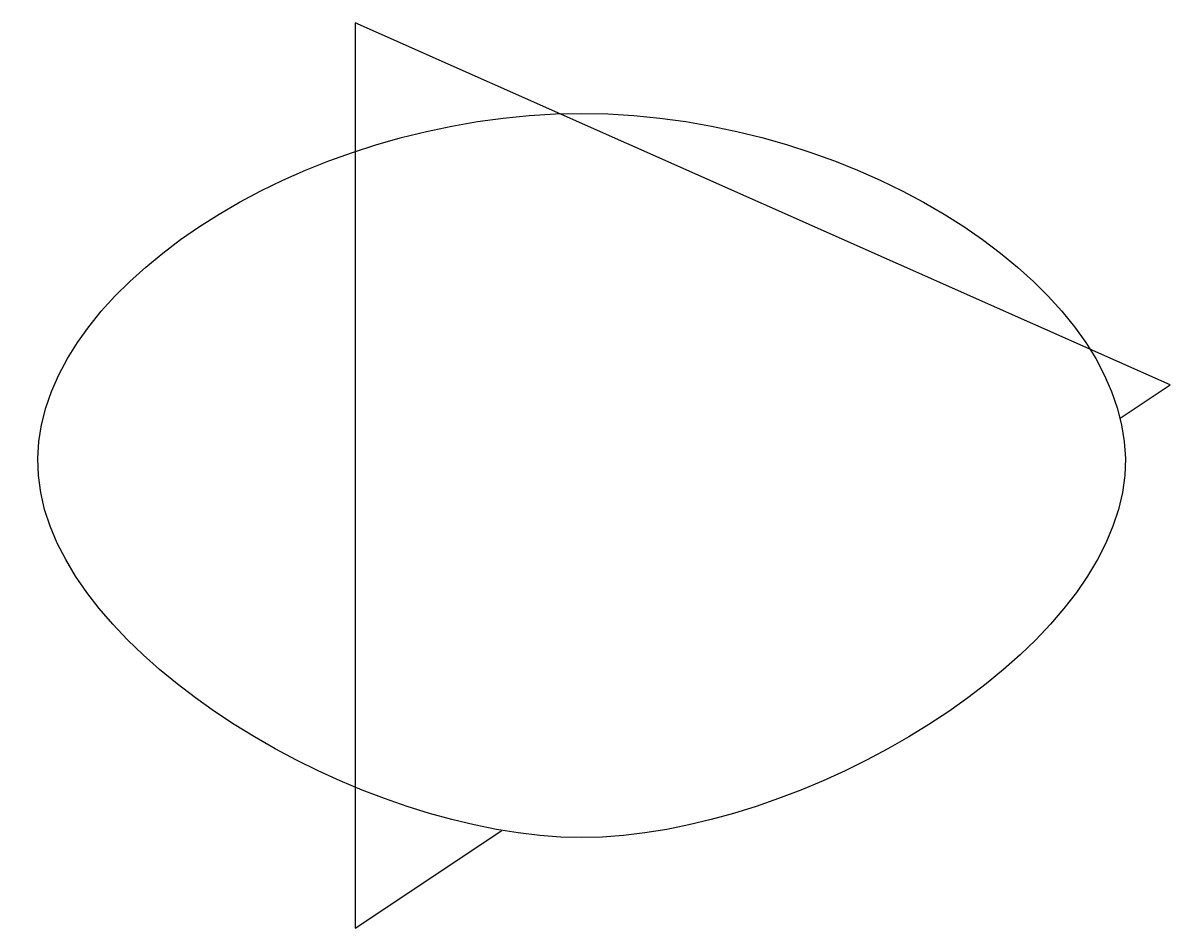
# Model space of a CAD drawing. Header units: millimetres. Extents: x 2.7 to 28, y 0 to 20.
import ezdxf

# ---------------------------------------------------------------- set-up
doc = ezdxf.new("R2010")
doc.units = ezdxf.units.MM
doc.layers.get('0').update_dxf_attribs({"lineweight": 25})

msp = doc.modelspace()

# ---------------------------------------------------------------- linework, layer by layer
at = {"flags": 128}
msp.add_lwpolyline([(26.897, 11.265), (28, 12), (10, 20), (10, 0), (13.238, 2.159)], dxfattribs=at)
msp.add_open_spline([(15, 2), (19.807, 2), (33.511, 10), (15, 22), (-3.511, 10), (10.193, 2), (15, 2)], degree=3)

doc.saveas('drawing.dxf')
